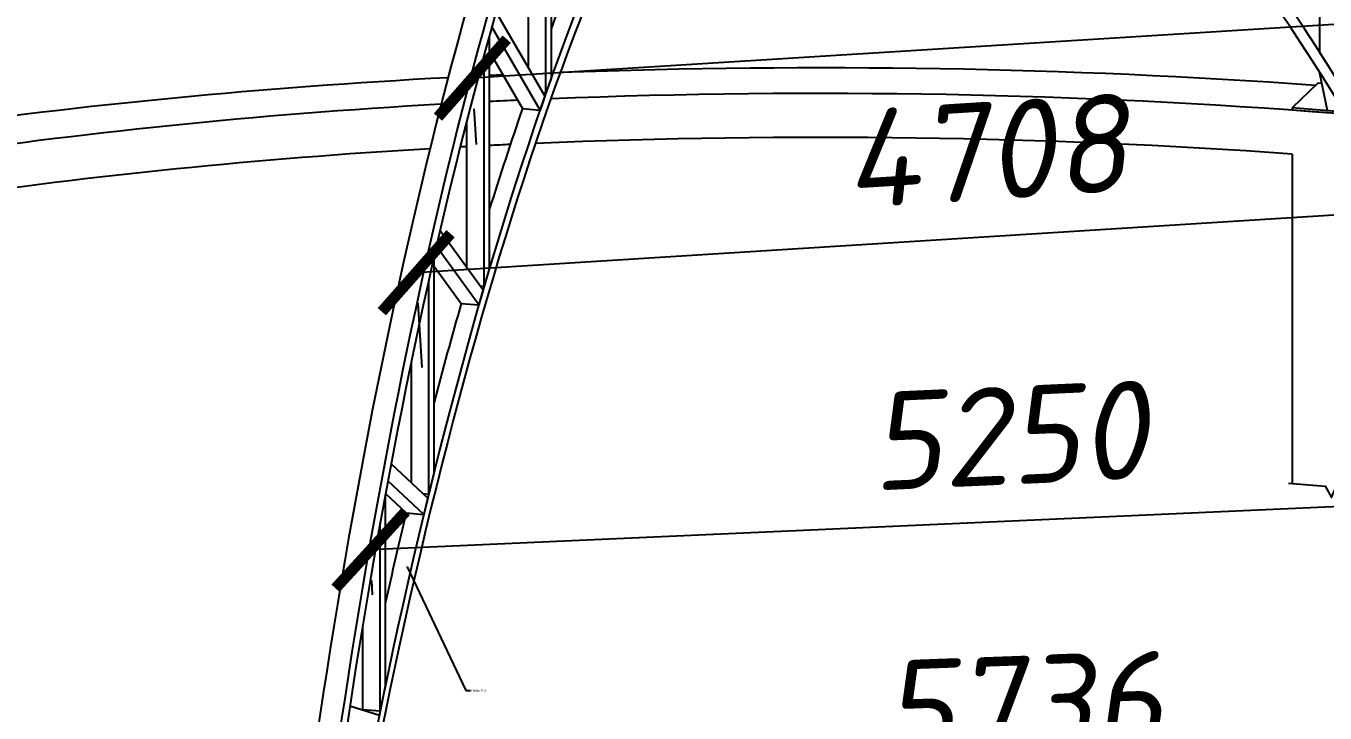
# Model space of a CAD drawing. Extents: x -483223 to 550073, y -164053 to -64662.
# Drawn here: x 369594 to 374897, y -146966 to -144163 of the extents above; entities that cross this region are included whole.
import ezdxf
from ezdxf import colors
from ezdxf.entities.mleader import LeaderData, LeaderLine
from ezdxf.math import Vec2, Vec3

# ---------------------------------------------------------------- set-up
doc = ezdxf.new("R2010")
doc.units = 0
doc.header["$MEASUREMENT"] = 0
doc.layers.get('0').update_dxf_attribs({"color": 40, "linetype": 'CONTINUOUS'})
doc.layers.get('Defpoints').update_dxf_attribs({"linetype": 'CONTINUOUS'})
doc.layers.add('АРМАТУРА', color=11, linetype='CONTINUOUS', lineweight=50)
doc.styles.add('ГОСТ', font='isocpeur.ttf', dxfattribs={"oblique": 10})
doc.dimstyles.new('100', dxfattribs={"dimscale": 100, "dimtxt": 4, "dimasz": 3, "dimexe": 1.25, "dimexo": 5, "dimgap": 1.5, "dimtad": 1, "dimdec": 0, "dimtxsty": 'ГОСТ', "dimblk": 'ARCHTICK', "dimcen": 2, "dimadec": 0, "dimazin": 0, "dimtfac": 1, "dimtdec": 0, "dimtmove": 0, "dimatfit": 3, "dimfxl": 1, "dimarcsym": 0})

# ---------------------------------------------------------------- blocks, each defined once
blk = doc.blocks.new('_ArchTick')
at = {"color": 0, "linetype": 'ByBlock', "const_width": 0.15}
blk.add_lwpolyline([(-0.5, -0.5), (0.5, 0.5)], dxfattribs=at)
blk = doc.blocks.new('*D566')
at = {"layer": 'Defpoints', "color": 0, "transparency": 16777216}
for p in [(376529, -146743.2), (370797.2, -146951.6), (370813, -147386.2)]:
    blk.add_point(p, dxfattribs=at)
at = {"layer": 'АРМАТУРА', "color": 0, "lineweight": -2, "transparency": 16777216}
for p, q in [((376544.8, -147177.9), (370813, -147386.2)), ((376547.2, -147242.9), (376549.4, -147302.8)), ((370815.4, -147451.3), (370817.6, -147511.1))]:
    blk.add_line(p, q, dxfattribs=at)
at = {"layer": 'АРМАТУРА', "color": 0, "lineweight": -2, "transparency": 16777216, "xscale": 300, "yscale": 300, "zscale": 300}
for p, rotation in [((376544.8, -147177.9), 2.08194740313199), ((370813, -147386.2), 182.0819474031319)]:
    blk.add_blockref('_ArchTick', p, dxfattribs=dict(at, rotation=rotation))
at = {"layer": 'АРМАТУРА', "color": 0, "transparency": 16777216, "insert": (373666.2, -146932.3), "char_height": 400, "attachment_point": 5, "rotation": 2.0819, "style": 'ГОСТ'}
blk.add_mtext('5736', dxfattribs=at)
blk = doc.blocks.new('*D567')
at = {"layer": 'Defpoints', "color": 0, "transparency": 16777216}
for p in [(375877.9, -144762.4), (371179.6, -145057.1), (371186.6, -145169.4)]:
    blk.add_point(p, dxfattribs=at)
at = {"layer": 'АРМАТУРА', "color": 0, "lineweight": -2, "transparency": 16777216}
for p, q in [((375885, -144874.6), (371186.6, -145169.4)), ((375909.3, -145261.4), (375892.8, -144999.4)), ((371210.9, -145556.2), (371194.5, -145294.1))]:
    blk.add_line(p, q, dxfattribs=at)
at = {"layer": 'АРМАТУРА', "color": 0, "lineweight": -2, "transparency": 16777216, "xscale": 300, "yscale": 300, "zscale": 300}
for p, rotation in [((375885, -144874.6), 3.589989276357324), ((371186.6, -145169.4), 183.5899892763573)]:
    blk.add_blockref('_ArchTick', p, dxfattribs=dict(at, rotation=rotation))
at = {"layer": 'АРМАТУРА', "color": 0, "transparency": 16777216, "insert": (373513.9, -144672.7), "char_height": 400, "attachment_point": 5, "rotation": 3.59, "style": 'ГОСТ'}
blk.add_mtext('4708', dxfattribs=at)
blk = doc.blocks.new('*D568')
at = {"layer": 'Defpoints', "color": 0, "transparency": 16777216}
for p in [(376231.1, -145749.6), (370986.3, -145984.6), (371000.4, -146300.5)]:
    blk.add_point(p, dxfattribs=at)
at = {"layer": 'АРМАТУРА', "color": 0, "lineweight": -2, "transparency": 16777216}
for p, q in [((376245.3, -146065.5), (371000.4, -146300.5)), ((376253.5, -146249.1), (376250.9, -146190.3)), ((371008.6, -146484.1), (371006, -146425.4))]:
    blk.add_line(p, q, dxfattribs=at)
at = {"layer": 'АРМАТУРА', "color": 0, "lineweight": -2, "transparency": 16777216, "xscale": 300, "yscale": 300, "zscale": 300}
for p, rotation in [((376245.3, -146065.5), 2.565868310759791), ((371000.4, -146300.5), 182.5658683107598)]:
    blk.add_blockref('_ArchTick', p, dxfattribs=dict(at, rotation=rotation))
at = {"layer": 'АРМАТУРА', "color": 0, "transparency": 16777216, "insert": (373607.2, -145833.3), "char_height": 400, "attachment_point": 5, "rotation": 2.5659, "style": 'ГОСТ'}
blk.add_mtext('5250', dxfattribs=at)
blk = doc.blocks.new('*D569')
at = {"layer": 'Defpoints', "color": 0, "transparency": 16777216}
for p in [(375451, -143896.1), (371401.8, -144148), (371415.9, -144375.5)]:
    blk.add_point(p, dxfattribs=at)
at = {"layer": 'АРМАТУРА', "color": 0, "lineweight": -2, "transparency": 16777216}
for p, q in [((375465.1, -144123.7), (371415.9, -144375.5)), ((375482, -144395.2), (375472.9, -144248.4)), ((371432.8, -144647), (371423.7, -144500.3))]:
    blk.add_line(p, q, dxfattribs=at)
at = {"layer": 'АРМАТУРА', "color": 0, "lineweight": -2, "transparency": 16777216, "xscale": 300, "yscale": 300, "zscale": 300}
for p, rotation in [((375465.1, -144123.7), 3.558643918602326), ((371415.9, -144375.5), 183.5586439186023)]:
    blk.add_blockref('_ArchTick', p, dxfattribs=dict(at, rotation=rotation))
at = {"layer": 'АРМАТУРА', "color": 0, "transparency": 16777216, "insert": (373418.8, -143900.3), "char_height": 400, "attachment_point": 5, "rotation": 3.5586, "style": 'ГОСТ'}
blk.add_mtext('4057', dxfattribs=at)

msp = doc.modelspace()

# ---------------------------------------------------------------- linework, layer by layer
at = {"linetype": 'Continuous', "extrusion": (0.96081, -0.077587, 0.266129)}
for p, q in [((374874.718, -143254.6741), (374874.718, -144270.5521)), ((371736.9952, -143373.9236), (371736.9952, -144377.2042)), ((371716.299, -144435.7966), (371716.299, -143436.0595)), ((371644.5658, -144332.9902), (371644.5658, -143659.2305)), ((371512.333, -144104.7916), (371711.6336, -144448.7312)), ((371692.0065, -144505.6909), (371495.1943, -144166.0456)), ((371484.8987, -144203.2532), (371484.8987, -145154.1952)), ((371464.2025, -145224.5761), (371464.2025, -144278.9989)), ((371484.8987, -144266.2779), (371620.2733, -144499.8983)), ((374874.718, -144270.5521), (374910.8066, -144327.36)), ((371736.9952, -144377.2042), (371716.299, -144435.7966)), ((374866.6254, -144396.293), (374763.1447, -144496.6791)), ((374884.1977, -144397.712), (374866.6254, -144396.293)), ((371711.6336, -144448.7312), (371692.0065, -144505.6909)), ((371703.5415, -144434.7664), (371716.299, -144435.7966)), ((371620.2733, -144499.8983), (371692.0065, -144505.6909)), ((374975.6897, -144513.8425), (374763.1447, -144496.6791)), ((374763.1447, -144496.6791), (374763.1447, -144505.6385)), ((371392.4693, -144551.8163), (371392.4693, -145146.4244)), ((374981.418, -144523.2645), (374763.1447, -144505.6385)), ((374762.7645, -144685.7106), (374762.7645, -146029.0819)), ((371284.0967, -144997.259), (371459.9224, -145239.2677)), ((371442.0252, -145301.2119), (371268.9585, -145063.0006)), ((371258.3444, -145109.6491), (371258.3444, -145988.7599)), ((371258.3444, -145141.3332), (371370.292, -145295.4193)), ((371484.8987, -145154.1952), (371464.2025, -145224.5761)), ((371237.6482, -146072.7165), (371237.6482, -145201.9568)), ((371459.9224, -145239.2677), (371442.0252, -145301.2119)), ((371448.3165, -145223.2932), (371464.2025, -145224.5761)), ((371370.292, -145295.4193), (371442.0252, -145301.2119)), ((371165.915, -145536.6361), (371165.915, -146025.3323)), ((371084.2936, -145948.8491), (371233.7092, -146088.8587)), ((371217.5687, -146155.5588), (371071.215, -146018.4183)), ((371258.3444, -145988.7599), (371237.6482, -146072.7165)), ((371060.2848, -146077.3714), (371060.2848, -146857.0066)), ((371061.5063, -146070.7457), (371145.8355, -146149.7663)), ((371214.4865, -146070.8461), (371237.6482, -146072.7165)), ((371233.7092, -146088.8587), (371217.5687, -146155.5588)), ((371039.5887, -146957.0819), (371039.5887, -146191.1069)), ((371145.8355, -146149.7663), (371217.5687, -146155.5588)), ((370967.8555, -146608.9158), (370967.8555, -146951.2893)), ((371060.2848, -146857.0066), (371039.5887, -146957.0819)), ((370916.076, -146937.0389), (371036.3226, -146974.5935)), ((370967.8555, -146951.2893), (371039.5887, -146957.0819))]:
    msp.add_line(p, q, dxfattribs=at)
msp.add_lwpolyline([(374747.8131, -146027.8746), (374897.2436, -146039.9413), (374923.5242, -146087.21), (374960.6709, -145999.9167), (374986.9516, -146047.1854), (375136.382, -146059.2522)])
at = {"linetype": 'Continuous'}
for centre, major_axis, ratio, start_param, end_param in [((372871.0887, -150879.7448), (4066.169, 8021.9157), 0.840423418, 0.856765312, 1.596444803), ((372868.8343, -150876.8434), (-4030.6421, -7951.8267), 0.840423418, 3.986889883, 4.733455863), ((372826.8291, -149263.936), (-1294.4947, 8376.0871), 0.46405988, 4.725161616, 5.446676942), ((372836.2449, -150858.8333), (-1361.6203, 8810.4264), 0.46405988, 4.912559405, 5.682234953), ((372835, -150861.4521), (1373.6219, -8888.0833), 0.46405988, 1.766385158, 2.526973407), ((372826.0334, -149261.947), (-689.7048, -8541.0449), 0.26612921, 3.960204879, 4.67651904), ((372915.6999, -149269.1877), (689.7048, 8541.0449), 0.26612921, 0.820605555, 1.534926387), ((372915.7006, -149269.19), (-682.1934, -8448.0272), 0.26612921, 3.952039077, 4.672738989), ((372906.7333, -150867.2447), (723.8931, 8964.4209), 0.26612921, 0.587720618, 1.34833014), ((372906.0194, -150864.6874), (-717.5683, -8886.0969), 0.26612921, 3.715548784, 4.4853412), ((372835, -150861.4521), (-723.8931, -8964.4209), 0.26612921, 3.829677587, 3.892257229), ((372835, -146602.2635), (8105.2686, 0), 0.279887309, 1.318641179, 1.702001389), ((372835, -146602.2635), (8105.2686, 0), 0.279887309, 1.75922855, 2.044473989), ((372835, -146602.2635), (8105.2686, 0), 0.279887309, 1.731152484, 1.738147214), ((372763.9807, -150851.7172), (717.5683, 8886.0969), 0.26612921, 5.528639462, 5.554238775), ((372835, -146602.2635), (7731.9771, 0), 0.279887309, 1.294736832, 1.71337788), ((372835, -146602.2635), (7731.9771, 0), 0.279887309, 1.772131986, 2.070479065), ((372835, -146602.2635), (7731.9771, 0), 0.279887309, 1.7311318, 1.746308732), ((372835, -150861.4521), (-723.8931, -8964.4209), 0.26612921, 3.945114764, 4.008455605), ((372835, -146781.4516), (-7731.9771, 0), 0.279887309, 4.460407234, 4.863176087), ((372835, -146781.4516), (-7731.9771, 0), 0.279887309, 4.900055469, 4.903542761), ((372835, -146781.4516), (-7731.9771, 0), 0.279887309, 4.876647684, 4.887901386), ((372835, -146781.4516), (-7731.9771, 0), 0.279887309, 4.919748736, 5.198011327), ((372835, -150861.4521), (-723.8931, -8964.4209), 0.26612921, 4.064165221, 4.120850769), ((372835, -150861.4521), (-723.8931, -8964.4209), 0.26612921, 4.180600268, 4.22832305), ((372835, -150861.4521), (-723.8931, -8964.4209), 0.26612921, 4.282631157, 4.282854911)]:
    msp.add_ellipse(centre, major_axis=major_axis, ratio=ratio, start_param=start_param, end_param=end_param, dxfattribs=at)

# ---------------------------------------------------------------- dimensions: what is measured, and where the dimension line sits
at = {"layer": 'АРМАТУРА'}
for p1, p2, distance, picture, middle in [((375450.976, -143896.1453), (371401.7774, -144147.9652), 227.9801, '*D569', (373418.803, -143900.2706)), ((375877.9424, -144762.3626), (371179.5829, -145057.1342), 112.478, '*D567', (373513.89, -144672.6925)), ((376231.1268, -145749.6042), (370986.2639, -145984.6412), 316.164, '*D568', (373607.1806, -145833.3206)), ((376529.0254, -146743.2378), (370797.219, -146951.6052), 434.9041, '*D566', (373666.2067, -146932.2695))]:
    dim = msp.add_aligned_dim(p1=p1, p2=p2, distance=distance, dimstyle='100', dxfattribs=at)
    dim.commit()
    dim.dimension.update_dxf_attribs({"geometry": picture, "text_midpoint": middle})

# ---------------------------------------------------------------- leaders
ml = msp.add_multileader_mtext('Standard')
ml.set_content('Ребро Р-1', color=256)
ml.set_leader_properties()
ml.build(insert=Vec2(0, 0))
ml.multileader.update_dxf_attribs({"text_right_attachment_type": 6, "dogleg_length": 0.36, "arrow_head_size": 9})
ctx = ml.context
ctx.base_point, ctx.char_height, ctx.arrow_head_size, ctx.landing_gap_size, ctx.plane_origin = Vec3(371407.7764, -146874.356), 9, 9, 4.5, Vec3(371146.1093, -146361.6551)
ctx.right_attachment = 6
notes = []
notes.append((ctx, [(0, (1, 1, 0), (371389.7764, -146874.356), (1, 0), 18, [(0, [(371146.1093, -146361.6551)], 0, [])])]))
ctx.mtext.insert, ctx.mtext.flow_direction = Vec3(371412.2764, -146869.856), 5
ml = msp.add_multileader_mtext('Standard')
ml.set_content('Ребро Р-1', color=256)
ml.set_leader_properties()
ml.build(insert=Vec2(0, 0))
ml.multileader.update_dxf_attribs({"text_right_attachment_type": 6, "dogleg_length": 0.36, "arrow_head_size": 9})
ctx = ml.context
ctx.base_point, ctx.char_height, ctx.arrow_head_size, ctx.landing_gap_size, ctx.plane_origin = Vec3(374758.4648, -147176.7686), 9, 9, 4.5, Vec3(374607.7977, -146670.3676)
ctx.right_attachment, ctx.text_align_type = 6, 2
notes.append((ctx, [(1, (1, 1, 0), (374860.4648, -147183.0686), (-1, 0), 18, [(0, [(376090.8128, -146790.2967)], 0, [])])]))
ctx.mtext.insert, ctx.mtext.alignment, ctx.mtext.flow_direction = Vec3(374837.9648, -147172.2686), 3, 5
for ctx, leaders in notes:
    for number, flags, end, landing, length, lines in leaders:
        leader = LeaderData()
        leader.index, (leader.has_last_leader_line, leader.has_dogleg_vector, leader.attachment_direction) = number, flags
        leader.last_leader_point, leader.dogleg_vector, leader.dogleg_length = Vec3(end), Vec3(landing), length
        for number, points, colour, breaks in lines:
            line = LeaderLine()
            line.index, line.vertices, line.color, line.breaks = number, Vec3.list(points), colors.encode_raw_color(colour), breaks
            leader.lines.append(line)
        ctx.leaders.append(leader)

doc.saveas('drawing.dxf')
